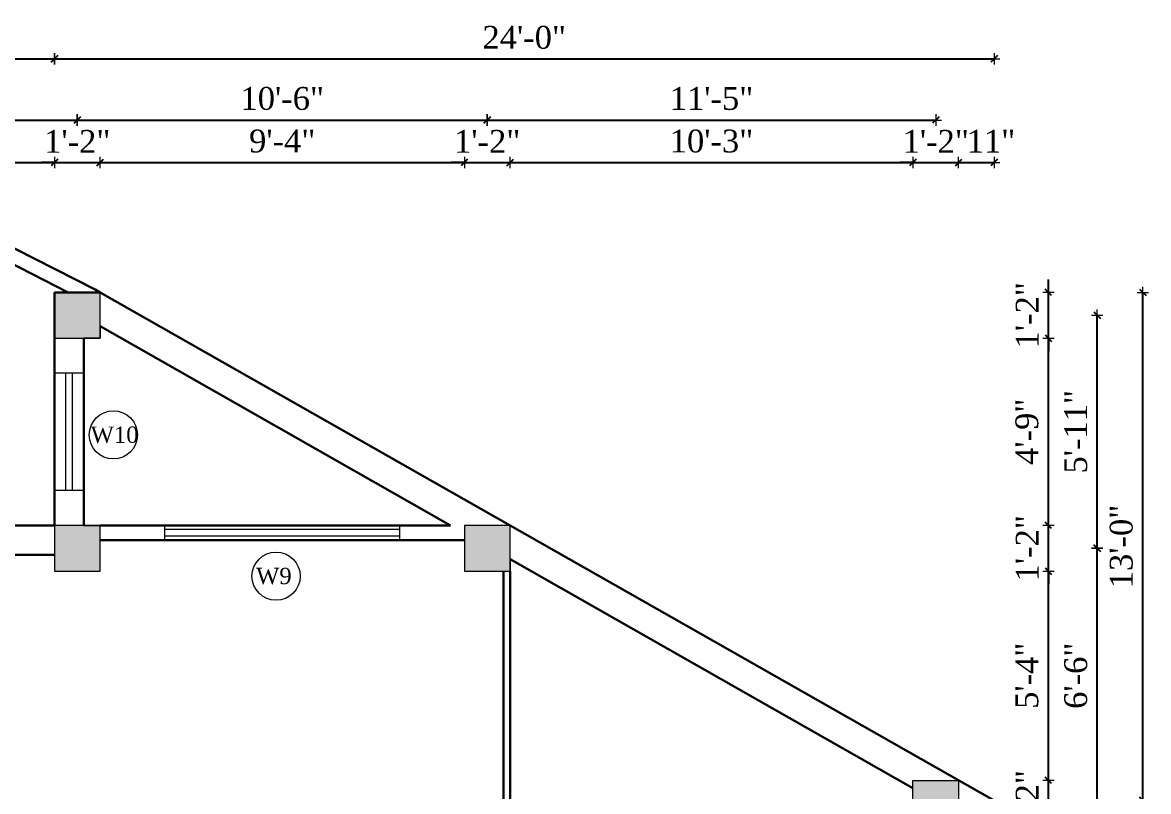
# Model space of a CAD drawing. Header units: inches. Extents: x 4069 to 291496, y -47643 to 12535.
# Drawn here: x 124933.1 to 125277.9, y -23112.3 to -22876.7 of the extents above; entities that cross this region are included whole.
import ezdxf

# ---------------------------------------------------------------- set-up
doc = ezdxf.new("R2010")
doc.units = ezdxf.units.IN
doc.header["$LTSCALE"] = 5
doc.header["$MEASUREMENT"] = 0
for name, color, linetype, lineweight in [('A-WALL', 7, 'Continuous', 9), ('Dimension', 7, 'Continuous', 18), ('Dw', 2, 'Continuous', 18)]:
    doc.layers.add(name, color=color, linetype=linetype, lineweight=lineweight)
doc.layers.add('dim line', color=7, linetype='Continuous', lineweight=15, true_color=0xfab2b2)
doc.layers.add('TEXT', color=6, linetype='Continuous')
doc.layers.add('WALL', color=7, linetype='Continuous')
doc.styles.add('ordinary', font='times.ttf')
doc.dimstyles.new('Copy of 96', dxfattribs={"dimtxt": 7, "dimasz": 4, "dimexe": 0.5, "dimexo": 0.5, "dimgap": 3, "dimtad": 1, "dimdec": 1, "dimzin": 11, "dimdsep": 46, "dimlunit": 4, "dimtxsty": 'ordinary', "dimblk": 'OBLIQUE', "dimcen": 0.09, "dimse1": 1, "dimse2": 1, "dimclrt": 6, "dimazin": 0, "dimtfac": 1, "dimtdec": 1, "dimtix": 1, "dimtmove": 2, "dimatfit": 3, "dimldrblk": 'leader', "dimfxl": 0.5, "dimfxlon": 1, "dimtolj": 1, "dimtzin": 0, "dimarcsym": 0})

# ---------------------------------------------------------------- blocks, each defined once
blk = doc.blocks.new('oblique')
at = {"color": 0, "lineweight": -2}
blk.add_line((0.25, 0.25), (-0.25, -0.25), dxfattribs=at)
at = {"layer": 'dim line', "lineweight": 9}
for p, q in [((-0.4375, 0), (0.4375, 0)), ((0, 0.4375), (0, -0.4375))]:
    blk.add_line(p, q, dxfattribs=at)
blk = doc.blocks.new('*D5100')
at = {"layer": 'A-WALL', "color": 0, "lineweight": -2, "ltscale": 5, "transparency": 16777216}
for p, q in [((125247.29, -23108.89), (125247.29, -23104.89)), ((125247.29, -23122.89), (125247.29, -23108.89)), ((125247.29, -23122.89), (125247.29, -23126.89))]:
    blk.add_line(p, q, dxfattribs=at)
at = {"layer": 'Defpoints', "color": 0, "ltscale": 5, "transparency": 16777216}
for p in [(125219.8, -23108.89), (125247.29, -23108.89), (125219.8, -23122.89)]:
    blk.add_point(p, dxfattribs=at)
at = {"layer": 'A-WALL', "color": 0, "lineweight": -2, "ltscale": 5, "transparency": 16777216, "xscale": 4, "yscale": 4, "zscale": 4}
for p, rotation in [((125247.29, -23108.89), 270), ((125247.29, -23122.89), 90)]:
    blk.add_blockref('oblique', p, dxfattribs=dict(at, rotation=rotation))
at = {"layer": 'A-WALL', "color": 6, "ltscale": 5, "transparency": 16777216, "insert": (125240.79, -23115.89), "char_height": 7, "attachment_point": 5, "rotation": 90, "style": 'ordinary'}
blk.add_mtext('\\A1;1\'-2"', dxfattribs=at)
blk = doc.blocks.new('_OBLIQUE')
at = {"color": 0, "linetype": 'ByBlock'}
blk.add_line((-0.5, -0.5), (0.5, 0.5), dxfattribs=at)
blk = doc.blocks.new('leader')
at = {"layer": 'Dimension'}
for p, q in [((0, -4.328), (0, 4.328)), ((-4.424, 0), (4.424, 0))]:
    blk.add_line(p, q, dxfattribs=at)
blk = doc.blocks.new('*D5101')
at = {"layer": 'A-WALL', "color": 0, "lineweight": -2, "ltscale": 5, "transparency": 16777216}
blk.add_line((125247.29, -23108.89), (125247.29, -23044.78), dxfattribs=at)
at = {"layer": 'Defpoints', "color": 0, "ltscale": 5, "transparency": 16777216}
for p in [(125082.41, -23044.78), (125247.29, -23044.78), (125219.8, -23108.89)]:
    blk.add_point(p, dxfattribs=at)
at = {"layer": 'A-WALL', "color": 0, "lineweight": -2, "ltscale": 5, "transparency": 16777216, "xscale": 4, "yscale": 4, "zscale": 4}
for p, rotation in [((125247.29, -23044.78), 90), ((125247.29, -23108.89), 270)]:
    blk.add_blockref('oblique', p, dxfattribs=dict(at, rotation=rotation))
at = {"layer": 'A-WALL', "color": 6, "ltscale": 5, "transparency": 16777216, "insert": (125240.73, -23076.83), "char_height": 7, "attachment_point": 5, "rotation": 90, "style": 'ordinary'}
blk.add_mtext('\\A1;5\'-4"', dxfattribs=at)
blk = doc.blocks.new('*D5102')
at = {"layer": 'A-WALL', "color": 0, "lineweight": -2, "ltscale": 5, "transparency": 16777216}
for p, q in [((125247.29, -23030.78), (125247.29, -23026.78)), ((125247.29, -23044.78), (125247.29, -23030.78)), ((125247.29, -23044.78), (125247.29, -23048.78))]:
    blk.add_line(p, q, dxfattribs=at)
at = {"layer": 'Defpoints', "color": 0, "ltscale": 5, "transparency": 16777216}
for p in [(125082.41, -23030.78), (125247.29, -23030.78), (125082.41, -23044.78)]:
    blk.add_point(p, dxfattribs=at)
at = {"layer": 'A-WALL', "color": 0, "lineweight": -2, "ltscale": 5, "transparency": 16777216, "xscale": 4, "yscale": 4, "zscale": 4}
for p, rotation in [((125247.29, -23030.78), 270), ((125247.29, -23044.78), 90)]:
    blk.add_blockref('oblique', p, dxfattribs=dict(at, rotation=rotation))
at = {"layer": 'A-WALL', "color": 6, "ltscale": 5, "transparency": 16777216, "insert": (125240.79, -23037.78), "char_height": 7, "attachment_point": 5, "rotation": 90, "style": 'ordinary'}
blk.add_mtext('\\A1;1\'-2"', dxfattribs=at)
blk = doc.blocks.new('*D5103')
at = {"layer": 'A-WALL', "color": 0, "lineweight": -2, "ltscale": 5, "transparency": 16777216}
blk.add_line((125247.29, -23030.78), (125247.29, -22973.4), dxfattribs=at)
at = {"layer": 'Defpoints', "color": 0, "ltscale": 5, "transparency": 16777216}
for p in [(124956.85, -22973.4), (125247.29, -22973.4), (125082.41, -23030.78)]:
    blk.add_point(p, dxfattribs=at)
at = {"layer": 'A-WALL', "color": 0, "lineweight": -2, "ltscale": 5, "transparency": 16777216, "xscale": 4, "yscale": 4, "zscale": 4}
for p, rotation in [((125247.29, -22973.4), 90), ((125247.29, -23030.78), 270)]:
    blk.add_blockref('oblique', p, dxfattribs=dict(at, rotation=rotation))
at = {"layer": 'A-WALL', "color": 6, "ltscale": 5, "transparency": 16777216, "insert": (125240.72, -23002.09), "char_height": 7, "attachment_point": 5, "rotation": 90, "style": 'ordinary'}
blk.add_mtext('\\A1;4\'-9"', dxfattribs=at)
blk = doc.blocks.new('*D5104')
at = {"layer": 'A-WALL', "color": 0, "lineweight": -2, "ltscale": 5, "transparency": 16777216}
for p, q in [((125247.29, -22959.4), (125247.29, -22955.4)), ((125247.29, -22973.4), (125247.29, -22959.4)), ((125247.29, -22973.4), (125247.29, -22977.4))]:
    blk.add_line(p, q, dxfattribs=at)
at = {"layer": 'Defpoints', "color": 0, "ltscale": 5, "transparency": 16777216}
for p in [(124956.85, -22959.4), (125247.29, -22959.4), (124956.85, -22973.4)]:
    blk.add_point(p, dxfattribs=at)
at = {"layer": 'A-WALL', "color": 0, "lineweight": -2, "ltscale": 5, "transparency": 16777216, "xscale": 4, "yscale": 4, "zscale": 4}
for p, rotation in [((125247.29, -22959.4), 270), ((125247.29, -22973.4), 90)]:
    blk.add_blockref('oblique', p, dxfattribs=dict(at, rotation=rotation))
at = {"layer": 'A-WALL', "color": 6, "ltscale": 5, "transparency": 16777216, "insert": (125240.79, -22966.4), "char_height": 7, "attachment_point": 5, "rotation": 90, "style": 'ordinary'}
blk.add_mtext('\\A1;1\'-2"', dxfattribs=at)
blk = doc.blocks.new('*D5106')
at = {"layer": 'A-WALL', "color": 0, "lineweight": -2, "ltscale": 5, "transparency": 16777216}
blk.add_line((125262.25, -23115.89), (125262.25, -23037.78), dxfattribs=at)
at = {"layer": 'Defpoints', "color": 0, "ltscale": 5, "transparency": 16777216}
for p in [(125075.41, -23037.78), (125262.25, -23037.78), (125212.8, -23115.89)]:
    blk.add_point(p, dxfattribs=at)
at = {"layer": 'A-WALL', "color": 0, "lineweight": -2, "ltscale": 5, "transparency": 16777216, "xscale": 4, "yscale": 4, "zscale": 4}
for p, rotation in [((125262.25, -23037.78), 90), ((125262.25, -23115.89), 270)]:
    blk.add_blockref('oblique', p, dxfattribs=dict(at, rotation=rotation))
at = {"layer": 'A-WALL', "color": 6, "ltscale": 5, "transparency": 16777216, "insert": (125255.69, -23076.83), "char_height": 7, "attachment_point": 5, "rotation": 90, "style": 'ordinary'}
blk.add_mtext('\\A1;6\'-6"', dxfattribs=at)
blk = doc.blocks.new('*D5107')
at = {"layer": 'A-WALL', "color": 0, "lineweight": -2, "ltscale": 5, "transparency": 16777216}
blk.add_line((125262.25, -23037.78), (125262.25, -22966.4), dxfattribs=at)
at = {"layer": 'Defpoints', "color": 0, "ltscale": 5, "transparency": 16777216}
for p in [(124949.85, -22966.4), (125262.25, -22966.4), (125075.41, -23037.78)]:
    blk.add_point(p, dxfattribs=at)
at = {"layer": 'A-WALL', "color": 0, "lineweight": -2, "ltscale": 5, "transparency": 16777216, "xscale": 4, "yscale": 4, "zscale": 4}
for p, rotation in [((125262.25, -22966.4), 90), ((125262.25, -23037.78), 270)]:
    blk.add_blockref('oblique', p, dxfattribs=dict(at, rotation=rotation))
at = {"layer": 'A-WALL', "color": 6, "ltscale": 5, "transparency": 16777216, "insert": (125255.69, -23002.09), "char_height": 7, "attachment_point": 5, "rotation": 90, "style": 'ordinary'}
blk.add_mtext('\\A1;5\'-11"', dxfattribs=at)
blk = doc.blocks.new('*D5109')
at = {"layer": 'A-WALL', "color": 0, "lineweight": -2, "ltscale": 5, "transparency": 16777216}
blk.add_line((124835.96, -22919.63), (124942.85, -22919.63), dxfattribs=at)
at = {"layer": 'Defpoints', "color": 0, "ltscale": 5, "transparency": 16777216}
for p in [(124942.85, -22919.63), (124942.85, -22959.4), (124835.96, -23030.78)]:
    blk.add_point(p, dxfattribs=at)
at = {"layer": 'A-WALL', "color": 0, "lineweight": -2, "ltscale": 5, "transparency": 16777216, "xscale": 4, "yscale": 4, "zscale": 4, "rotation": 180}
blk.add_blockref('oblique', (124835.96, -22919.63), dxfattribs=at)
at = {"layer": 'A-WALL', "color": 0, "lineweight": -2, "ltscale": 5, "transparency": 16777216, "xscale": 4, "yscale": 4, "zscale": 4}
blk.add_blockref('oblique', (124942.85, -22919.63), dxfattribs=at)
at = {"layer": 'A-WALL', "color": 6, "ltscale": 5, "transparency": 16777216, "insert": (124889.4, -22913.07), "char_height": 7, "attachment_point": 5, "style": 'ordinary'}
blk.add_mtext('\\A1;8\'-11"', dxfattribs=at)
blk = doc.blocks.new('*D5110')
at = {"layer": 'A-WALL', "color": 0, "lineweight": -2, "ltscale": 5, "transparency": 16777216}
for p, q in [((124942.85, -22919.63), (124938.85, -22919.63)), ((124942.85, -22919.63), (124956.85, -22919.63)), ((124956.85, -22919.63), (124960.85, -22919.63))]:
    blk.add_line(p, q, dxfattribs=at)
at = {"layer": 'Defpoints', "color": 0, "ltscale": 5, "transparency": 16777216}
for p in [(124956.85, -22919.63), (124942.85, -22959.4), (124956.85, -22959.4)]:
    blk.add_point(p, dxfattribs=at)
at = {"layer": 'A-WALL', "color": 0, "lineweight": -2, "ltscale": 5, "transparency": 16777216, "xscale": 4, "yscale": 4, "zscale": 4}
blk.add_blockref('oblique', (124942.85, -22919.63), dxfattribs=at)
at = {"layer": 'A-WALL', "color": 0, "lineweight": -2, "ltscale": 5, "transparency": 16777216, "xscale": 4, "yscale": 4, "zscale": 4, "rotation": 180}
blk.add_blockref('oblique', (124956.85, -22919.63), dxfattribs=at)
at = {"layer": 'A-WALL', "color": 6, "ltscale": 5, "transparency": 16777216, "insert": (124949.85, -22913.13), "char_height": 7, "attachment_point": 5, "style": 'ordinary'}
blk.add_mtext('\\A1;1\'-2"', dxfattribs=at)
blk = doc.blocks.new('*D5111')
at = {"layer": 'A-WALL', "color": 0, "lineweight": -2, "ltscale": 5, "transparency": 16777216}
blk.add_line((124956.85, -22919.63), (125068.41, -22919.63), dxfattribs=at)
at = {"layer": 'Defpoints', "color": 0, "ltscale": 5, "transparency": 16777216}
for p in [(125068.41, -22919.63), (124956.85, -22959.4), (125068.41, -23030.78)]:
    blk.add_point(p, dxfattribs=at)
at = {"layer": 'A-WALL', "color": 0, "lineweight": -2, "ltscale": 5, "transparency": 16777216, "xscale": 4, "yscale": 4, "zscale": 4, "rotation": 180}
blk.add_blockref('oblique', (124956.85, -22919.63), dxfattribs=at)
at = {"layer": 'A-WALL', "color": 0, "lineweight": -2, "ltscale": 5, "transparency": 16777216, "xscale": 4, "yscale": 4, "zscale": 4}
blk.add_blockref('oblique', (125068.41, -22919.63), dxfattribs=at)
at = {"layer": 'A-WALL', "color": 6, "ltscale": 5, "transparency": 16777216, "insert": (125012.63, -22913.06), "char_height": 7, "attachment_point": 5, "style": 'ordinary'}
blk.add_mtext('\\A1;9\'-4"', dxfattribs=at)
blk = doc.blocks.new('*D5112')
at = {"layer": 'A-WALL', "color": 0, "lineweight": -2, "ltscale": 5, "transparency": 16777216}
for p, q in [((125068.41, -22919.63), (125064.41, -22919.63)), ((125068.41, -22919.63), (125082.41, -22919.63)), ((125082.41, -22919.63), (125086.41, -22919.63))]:
    blk.add_line(p, q, dxfattribs=at)
at = {"layer": 'Defpoints', "color": 0, "ltscale": 5, "transparency": 16777216}
for p in [(125082.41, -22919.63), (125068.41, -23030.78), (125082.41, -23030.78)]:
    blk.add_point(p, dxfattribs=at)
at = {"layer": 'A-WALL', "color": 0, "lineweight": -2, "ltscale": 5, "transparency": 16777216, "xscale": 4, "yscale": 4, "zscale": 4}
blk.add_blockref('oblique', (125068.41, -22919.63), dxfattribs=at)
at = {"layer": 'A-WALL', "color": 0, "lineweight": -2, "ltscale": 5, "transparency": 16777216, "xscale": 4, "yscale": 4, "zscale": 4, "rotation": 180}
blk.add_blockref('oblique', (125082.41, -22919.63), dxfattribs=at)
at = {"layer": 'A-WALL', "color": 6, "ltscale": 5, "transparency": 16777216, "insert": (125075.41, -22913.13), "char_height": 7, "attachment_point": 5, "style": 'ordinary'}
blk.add_mtext('\\A1;1\'-2"', dxfattribs=at)
blk = doc.blocks.new('*D5113')
at = {"layer": 'A-WALL', "color": 0, "lineweight": -2, "ltscale": 5, "transparency": 16777216}
blk.add_line((125082.41, -22919.63), (125205.8, -22919.63), dxfattribs=at)
at = {"layer": 'Defpoints', "color": 0, "ltscale": 5, "transparency": 16777216}
for p in [(125205.8, -22919.63), (125082.41, -23030.78), (125205.8, -23108.89)]:
    blk.add_point(p, dxfattribs=at)
at = {"layer": 'A-WALL', "color": 0, "lineweight": -2, "ltscale": 5, "transparency": 16777216, "xscale": 4, "yscale": 4, "zscale": 4, "rotation": 180}
blk.add_blockref('oblique', (125082.41, -22919.63), dxfattribs=at)
at = {"layer": 'A-WALL', "color": 0, "lineweight": -2, "ltscale": 5, "transparency": 16777216, "xscale": 4, "yscale": 4, "zscale": 4}
blk.add_blockref('oblique', (125205.8, -22919.63), dxfattribs=at)
at = {"layer": 'A-WALL', "color": 6, "ltscale": 5, "transparency": 16777216, "insert": (125144.11, -22913.07), "char_height": 7, "attachment_point": 5, "style": 'ordinary'}
blk.add_mtext('\\A1;10\'-3"', dxfattribs=at)
blk = doc.blocks.new('*D5114')
at = {"layer": 'A-WALL', "color": 0, "lineweight": -2, "ltscale": 5, "transparency": 16777216}
for p, q in [((125205.8, -22919.63), (125201.8, -22919.63)), ((125205.8, -22919.63), (125219.8, -22919.63)), ((125219.8, -22919.63), (125223.8, -22919.63))]:
    blk.add_line(p, q, dxfattribs=at)
at = {"layer": 'Defpoints', "color": 0, "ltscale": 5, "transparency": 16777216}
for p in [(125219.8, -22919.63), (125205.8, -23108.89), (125219.8, -23108.89)]:
    blk.add_point(p, dxfattribs=at)
at = {"layer": 'A-WALL', "color": 0, "lineweight": -2, "ltscale": 5, "transparency": 16777216, "xscale": 4, "yscale": 4, "zscale": 4}
blk.add_blockref('oblique', (125205.8, -22919.63), dxfattribs=at)
at = {"layer": 'A-WALL', "color": 0, "lineweight": -2, "ltscale": 5, "transparency": 16777216, "xscale": 4, "yscale": 4, "zscale": 4, "rotation": 180}
blk.add_blockref('oblique', (125219.8, -22919.63), dxfattribs=at)
at = {"layer": 'A-WALL', "color": 6, "ltscale": 5, "transparency": 16777216, "insert": (125212.8, -22913.13), "char_height": 7, "attachment_point": 5, "style": 'ordinary'}
blk.add_mtext('\\A1;1\'-2"', dxfattribs=at)
blk = doc.blocks.new('*D5115')
at = {"layer": 'A-WALL', "color": 0, "lineweight": -2, "ltscale": 5, "transparency": 16777216}
blk.add_line((125219.8, -22919.63), (125230.66, -22919.63), dxfattribs=at)
at = {"layer": 'Defpoints', "color": 0, "ltscale": 5, "transparency": 16777216}
for p in [(125230.66, -22919.63), (125219.8, -23108.89), (125230.66, -23115.06)]:
    blk.add_point(p, dxfattribs=at)
at = {"layer": 'A-WALL', "color": 0, "lineweight": -2, "ltscale": 5, "transparency": 16777216, "xscale": 4, "yscale": 4, "zscale": 4, "rotation": 180}
blk.add_blockref('oblique', (125219.8, -22919.63), dxfattribs=at)
at = {"layer": 'A-WALL', "color": 0, "lineweight": -2, "ltscale": 5, "transparency": 16777216, "xscale": 4, "yscale": 4, "zscale": 4}
blk.add_blockref('oblique', (125230.66, -22919.63), dxfattribs=at)
at = {"layer": 'A-WALL', "color": 6, "ltscale": 5, "transparency": 16777216, "insert": (125229.71, -22913.07), "char_height": 7, "attachment_point": 5, "style": 'ordinary'}
blk.add_mtext('\\A1;11"', dxfattribs=at)
blk = doc.blocks.new('*D5116')
at = {"layer": 'A-WALL', "color": 0, "lineweight": -2, "ltscale": 5, "transparency": 16777216}
blk.add_line((124828.96, -22906.59), (124949.85, -22906.59), dxfattribs=at)
at = {"layer": 'Defpoints', "color": 0, "ltscale": 5, "transparency": 16777216}
for p in [(124949.85, -22906.59), (124828.96, -23037.78), (124949.85, -23037.78)]:
    blk.add_point(p, dxfattribs=at)
at = {"layer": 'A-WALL', "color": 0, "lineweight": -2, "ltscale": 5, "transparency": 16777216, "xscale": 4, "yscale": 4, "zscale": 4, "rotation": 180}
blk.add_blockref('oblique', (124828.96, -22906.59), dxfattribs=at)
at = {"layer": 'A-WALL', "color": 0, "lineweight": -2, "ltscale": 5, "transparency": 16777216, "xscale": 4, "yscale": 4, "zscale": 4}
blk.add_blockref('oblique', (124949.85, -22906.59), dxfattribs=at)
at = {"layer": 'A-WALL', "color": 6, "ltscale": 5, "transparency": 16777216, "insert": (124889.4, -22900.03), "char_height": 7, "attachment_point": 5, "style": 'ordinary'}
blk.add_mtext('\\A1;10\'-1"', dxfattribs=at)
blk = doc.blocks.new('*D5117')
at = {"layer": 'A-WALL', "color": 0, "lineweight": -2, "ltscale": 5, "transparency": 16777216}
blk.add_line((124949.85, -22906.59), (125075.41, -22906.59), dxfattribs=at)
at = {"layer": 'Defpoints', "color": 0, "ltscale": 5, "transparency": 16777216}
for p in [(125075.41, -22906.59), (124949.85, -23037.78), (125075.41, -23037.78)]:
    blk.add_point(p, dxfattribs=at)
at = {"layer": 'A-WALL', "color": 0, "lineweight": -2, "ltscale": 5, "transparency": 16777216, "xscale": 4, "yscale": 4, "zscale": 4, "rotation": 180}
blk.add_blockref('oblique', (124949.85, -22906.59), dxfattribs=at)
at = {"layer": 'A-WALL', "color": 0, "lineweight": -2, "ltscale": 5, "transparency": 16777216, "xscale": 4, "yscale": 4, "zscale": 4}
blk.add_blockref('oblique', (125075.41, -22906.59), dxfattribs=at)
at = {"layer": 'A-WALL', "color": 6, "ltscale": 5, "transparency": 16777216, "insert": (125012.63, -22900.03), "char_height": 7, "attachment_point": 5, "style": 'ordinary'}
blk.add_mtext('\\A1;10\'-6"', dxfattribs=at)
blk = doc.blocks.new('*D5118')
at = {"layer": 'A-WALL', "color": 0, "lineweight": -2, "ltscale": 5, "transparency": 16777216}
blk.add_line((125075.41, -22906.59), (125212.8, -22906.59), dxfattribs=at)
at = {"layer": 'Defpoints', "color": 0, "ltscale": 5, "transparency": 16777216}
for p in [(125212.8, -22906.59), (125075.41, -23037.78), (125212.8, -23115.89)]:
    blk.add_point(p, dxfattribs=at)
at = {"layer": 'A-WALL', "color": 0, "lineweight": -2, "ltscale": 5, "transparency": 16777216, "xscale": 4, "yscale": 4, "zscale": 4, "rotation": 180}
blk.add_blockref('oblique', (125075.41, -22906.59), dxfattribs=at)
at = {"layer": 'A-WALL', "color": 0, "lineweight": -2, "ltscale": 5, "transparency": 16777216, "xscale": 4, "yscale": 4, "zscale": 4}
blk.add_blockref('oblique', (125212.8, -22906.59), dxfattribs=at)
at = {"layer": 'A-WALL', "color": 6, "ltscale": 5, "transparency": 16777216, "insert": (125144.11, -22900.03), "char_height": 7, "attachment_point": 5, "style": 'ordinary'}
blk.add_mtext('\\A1;11\'-5"', dxfattribs=at)
blk = doc.blocks.new('*D5119')
at = {"layer": 'A-WALL', "color": 0, "lineweight": -2, "ltscale": 5, "transparency": 16777216}
blk.add_line((124821.96, -22887.87), (124942.85, -22887.87), dxfattribs=at)
at = {"layer": 'Defpoints', "color": 0, "ltscale": 5, "transparency": 16777216}
for p in [(124942.85, -22887.87), (124942.85, -22959.4), (124821.96, -23030.78)]:
    blk.add_point(p, dxfattribs=at)
at = {"layer": 'A-WALL', "color": 0, "lineweight": -2, "ltscale": 5, "transparency": 16777216, "xscale": 4, "yscale": 4, "zscale": 4, "rotation": 180}
blk.add_blockref('oblique', (124821.96, -22887.87), dxfattribs=at)
at = {"layer": 'A-WALL', "color": 0, "lineweight": -2, "ltscale": 5, "transparency": 16777216, "xscale": 4, "yscale": 4, "zscale": 4}
blk.add_blockref('oblique', (124942.85, -22887.87), dxfattribs=at)
at = {"layer": 'A-WALL', "color": 6, "ltscale": 5, "transparency": 16777216, "insert": (124882.4, -22881.31), "char_height": 7, "attachment_point": 5, "style": 'ordinary'}
blk.add_mtext('\\A1;10\'-1"', dxfattribs=at)
blk = doc.blocks.new('*D5120')
at = {"layer": 'A-WALL', "color": 0, "lineweight": -2, "ltscale": 5, "transparency": 16777216}
blk.add_line((124942.85, -22887.87), (125230.66, -22887.87), dxfattribs=at)
at = {"layer": 'Defpoints', "color": 0, "ltscale": 5, "transparency": 16777216}
for p in [(125230.66, -22887.87), (124942.85, -22959.4), (125230.66, -23115.06)]:
    blk.add_point(p, dxfattribs=at)
at = {"layer": 'A-WALL', "color": 0, "lineweight": -2, "ltscale": 5, "transparency": 16777216, "xscale": 4, "yscale": 4, "zscale": 4, "rotation": 180}
blk.add_blockref('oblique', (124942.85, -22887.87), dxfattribs=at)
at = {"layer": 'A-WALL', "color": 0, "lineweight": -2, "ltscale": 5, "transparency": 16777216, "xscale": 4, "yscale": 4, "zscale": 4}
blk.add_blockref('oblique', (125230.66, -22887.87), dxfattribs=at)
at = {"layer": 'A-WALL', "color": 6, "ltscale": 5, "transparency": 16777216, "insert": (125086.75, -22881.31), "char_height": 7, "attachment_point": 5, "style": 'ordinary'}
blk.add_mtext('\\A1;24\'-0"', dxfattribs=at)
blk = doc.blocks.new('*D5122')
at = {"layer": 'A-WALL', "color": 0, "lineweight": -2, "ltscale": 5, "transparency": 16777216}
blk.add_line((125276.2, -23115.06), (125276.2, -22959.4), dxfattribs=at)
at = {"layer": 'Defpoints', "color": 0, "ltscale": 5, "transparency": 16777216}
for p in [(124956.85, -22959.4), (125276.2, -22959.4), (125230.66, -23115.06)]:
    blk.add_point(p, dxfattribs=at)
at = {"layer": 'A-WALL', "color": 0, "lineweight": -2, "ltscale": 5, "transparency": 16777216, "xscale": 4, "yscale": 4, "zscale": 4}
for p, rotation in [((125276.2, -22959.4), 90), ((125276.2, -23115.06), 270)]:
    blk.add_blockref('oblique', p, dxfattribs=dict(at, rotation=rotation))
at = {"layer": 'A-WALL', "color": 6, "ltscale": 5, "transparency": 16777216, "insert": (125269.64, -23037.23), "char_height": 7, "attachment_point": 5, "rotation": 90, "style": 'ordinary'}
blk.add_mtext('\\A1;13\'-0"', dxfattribs=at)

msp = doc.modelspace()

# ---------------------------------------------------------------- hatches: boundary and pattern name
at = {"layer": 'WALL', "linetype": 'ByBlock', "ltscale": 5, "true_color": 0xf8991e}
h = msp.add_hatch(color=30, dxfattribs=at)
h.dxf.hatch_style = 1
h.paths.add_polyline_path([(124942.84595, -22973.39983), (124956.84595, -22973.39983), (124956.84595, -22959.39983), (124942.84595, -22959.39983)])
h = msp.add_hatch(color=30, dxfattribs=at)
h.dxf.hatch_style = 1
h.paths.add_polyline_path([(124942.84595, -23044.78323), (124956.84595, -23044.78323), (124956.84595, -23030.78323), (124942.84595, -23030.78323)])
h = msp.add_hatch(color=30, dxfattribs=at)
h.dxf.hatch_style = 1
h.paths.add_polyline_path([(125082.41274, -23044.78323), (125082.41274, -23030.78323), (125068.41274, -23030.78323), (125068.41274, -23044.78323)])
h = msp.add_hatch(color=30, dxfattribs=at)
h.dxf.hatch_style = 1
h.paths.add_polyline_path([(125205.79938, -23108.88608), (125205.79938, -23122.88608), (125219.79938, -23122.88608), (125219.79938, -23108.88608)])

# ---------------------------------------------------------------- linework, layer by layer
at = {"layer": 'A-WALL', "lineweight": 30}
for p, q in [((124903.84595, -22932.36038), (124955.37214, -22958.56199)), ((124908.34595, -22939.69707), (124947.09198, -22959.39983)), ((124955.37214, -22958.56199), (124956.84595, -22959.39983)), ((124942.84595, -22959.39983), (124942.84595, -23030.78323)), ((124956.84595, -22959.39983), (124942.84595, -22959.39983)), ((124956.84595, -22959.39983), (125082.41274, -23030.78323)), ((124956.84595, -22969.75249), (125064.20192, -23030.78323)), ((124951.84595, -22973.39983), (124951.84595, -23030.78323)), ((124871.95969, -23030.78323), (124942.84595, -23030.78323)), ((124956.84595, -23030.78323), (125064.20192, -23030.78323)), ((125082.41274, -23030.78323), (125230.65862, -23115.05944)), ((125068.41274, -23035.28323), (124956.84595, -23035.28323)), ((124942.84595, -23039.78323), (124871.95969, -23039.78323)), ((125082.41274, -23041.13589), (125205.79938, -23111.27989)), ((125080.41274, -23044.78323), (125080.41274, -23171.56555)), ((125082.41274, -23044.78323), (125082.41274, -23171.56555))]:
    msp.add_line(p, q, dxfattribs=at)
at = {"layer": 'A-WALL', "ltscale": 5}
for p, q in [((124951.84595, -22984.09153), (124942.84595, -22984.09153)), ((124951.84595, -23020.09153), (124942.84595, -23020.09153)), ((124976.62935, -23035.28323), (124976.62935, -23030.78323)), ((125048.62935, -23035.28323), (125048.62935, -23030.78323))]:
    msp.add_line(p, q, dxfattribs=at)
for points in [[(124942.84595, -22973.39983), (124956.84595, -22973.39983), (124956.84595, -22959.39983), (124942.84595, -22959.39983)], [(124956.84595, -22969.75249), (124956.84595, -22973.39983), (124951.84595, -22973.39983), (124951.84595, -23030.78323), (124956.84595, -23030.78323), (125064.20192, -23030.78323)], [(124942.84595, -23044.78323), (124956.84595, -23044.78323), (124956.84595, -23030.78323), (124942.84595, -23030.78323)], [(125068.41274, -23044.78323), (125082.41274, -23044.78323), (125082.41274, -23030.78323), (125068.41274, -23030.78323)], [(125214.88572, -23122.88608), (125205.79938, -23122.88608), (125205.79938, -23111.27989), (125082.41274, -23041.13589), (125082.41274, -23044.78323), (125082.41274, -23171.56555), (125082.41274, -23176.06555), (125171.42201, -23176.06555), (125171.42201, -23171.06555), (125183.75306, -23171.06555)], [(125205.79938, -23108.88608), (125219.79938, -23108.88608), (125219.79938, -23122.88608), (125205.79938, -23122.88608)]]:
    msp.add_lwpolyline(points, close=True, dxfattribs=at)
msp.add_lwpolyline([(124953.50594, -23003.04931, -1), (124968.27406, -23003.04931, -1)], format="xyb", close=True, dxfattribs=at)
for centre in [(124960.89, -23003.04931), (125010.72743, -23046.32666)]:
    msp.add_circle(centre, 7.38406, dxfattribs=at)
at = {"layer": 'Dw', "color": 3}
for p, q in [((124946.34595, -23020.09153), (124946.34595, -22984.09153)), ((124948.34595, -23020.09153), (124948.34595, -22984.09153)), ((125048.62935, -23032.03323), (124976.62935, -23032.03323)), ((125048.62935, -23034.03323), (124976.62935, -23034.03323))]:
    msp.add_line(p, q, dxfattribs=at)

# ---------------------------------------------------------------- texts
at = {"layer": 'TEXT', "style": 'ordinary'}
for s, p in [('W10', (124953.93239, -23005.49343)), ('W9', (125004.60991, -23048.77078))]:
    msp.add_text(s, height=5, dxfattribs=at).set_placement(p)

# ---------------------------------------------------------------- dimensions: what is measured, and where the dimension line sits
at = {"layer": 'A-WALL', "ltscale": 5}
for base, p1, p2, picture, middle in [((124942.84595, -22887.87387), (124821.95969, -23030.78323), (124942.84595, -22959.39983), '*D5119', (124882.40282, -22881.31331)), ((125230.65862, -22887.87387), (124942.84595, -22959.39983), (125230.65862, -23115.05944), '*D5120', (125086.75229, -22881.31331)), ((124949.84595, -22906.59421), (124828.95969, -23037.78323), (124949.84595, -23037.78323), '*D5116', (124889.40282, -22900.03365)), ((125075.41274, -22906.59421), (124949.84595, -23037.78323), (125075.41274, -23037.78323), '*D5117', (125012.62935, -22900.03365)), ((125212.79938, -22906.59421), (125075.41274, -23037.78323), (125212.79938, -23115.88608), '*D5118', (125144.10606, -22900.03365)), ((124942.84595, -22919.63145), (124835.95969, -23030.78323), (124942.84595, -22959.39983), '*D5109', (124889.40282, -22913.07089)), ((124956.84595, -22919.63145), (124942.84595, -22959.39983), (124956.84595, -22959.39983), '*D5110', (124949.84595, -22913.13145)), ((125068.41274, -22919.63145), (124956.84595, -22959.39983), (125068.41274, -23030.78323), '*D5111', (125012.62935, -22913.0608)), ((125082.41274, -22919.63145), (125068.41274, -23030.78323), (125082.41274, -23030.78323), '*D5112', (125075.41274, -22913.13145)), ((125205.79938, -22919.63145), (125082.41274, -23030.78323), (125205.79938, -23108.88608), '*D5113', (125144.10606, -22913.07089)), ((125219.79938, -22919.63145), (125205.79938, -23108.88608), (125219.79938, -23108.88608), '*D5114', (125212.79938, -22913.13145))]:
    dim = msp.add_linear_dim(base=base, p1=p1, p2=p2, dimstyle='Copy of 96', override={"dimdec": 0, "dimblk": 'oblique', "dimtdec": 0, "dimarcsym": 1}, dxfattribs=at)
    dim.commit()
    dim.dimension.update_dxf_attribs({"geometry": picture, "text_midpoint": middle})
dim = msp.add_linear_dim(base=(125230.65862, -22919.63145), p1=(125219.79938, -23108.88608), p2=(125230.65862, -23115.05944), dimstyle='Copy of 96', override={"dimdec": 0, "dimblk": 'oblique', "dimtdec": 0, "dimarcsym": 1}, dxfattribs=at)
dim.commit()
dim.dimension.update_dxf_attribs({"geometry": '*D5115', "text_midpoint": (125229.70567, -22913.06848), "dimtype": 160})
for base, p1, p2, picture, middle in [((125247.28849, -22959.39983), (124956.84595, -22973.39983), (124956.84595, -22959.39983), '*D5104', (125240.78849, -22966.39983)), ((125276.19981, -22959.39983), (125230.65862, -23115.05944), (124956.84595, -22959.39983), '*D5122', (125269.63925, -23037.22964)), ((125262.24648, -22966.39983), (125075.41274, -23037.78323), (124949.84595, -22966.39983), '*D5107', (125255.68592, -23002.09153)), ((125247.28849, -22973.39983), (125082.41274, -23030.78323), (124956.84595, -22973.39983), '*D5103', (125240.71783, -23002.09153)), ((125247.28849, -23030.78323), (125082.41274, -23044.78323), (125082.41274, -23030.78323), '*D5102', (125240.78849, -23037.78323)), ((125262.24648, -23037.78323), (125212.79938, -23115.88608), (125075.41274, -23037.78323), '*D5106', (125255.68592, -23076.83465)), ((125247.28849, -23044.78323), (125219.79938, -23108.88608), (125082.41274, -23044.78323), '*D5101', (125240.72793, -23076.83465)), ((125247.28849, -23108.88608), (125219.79938, -23122.88608), (125219.79938, -23108.88608), '*D5100', (125240.78849, -23115.88608))]:
    dim = msp.add_linear_dim(base=base, p1=p1, p2=p2, angle=90, dimstyle='Copy of 96', override={"dimdec": 0, "dimblk": 'oblique', "dimtdec": 0, "dimarcsym": 1}, dxfattribs=at)
    dim.commit()
    dim.dimension.update_dxf_attribs({"geometry": picture, "text_midpoint": middle})

doc.saveas('drawing.dxf')
